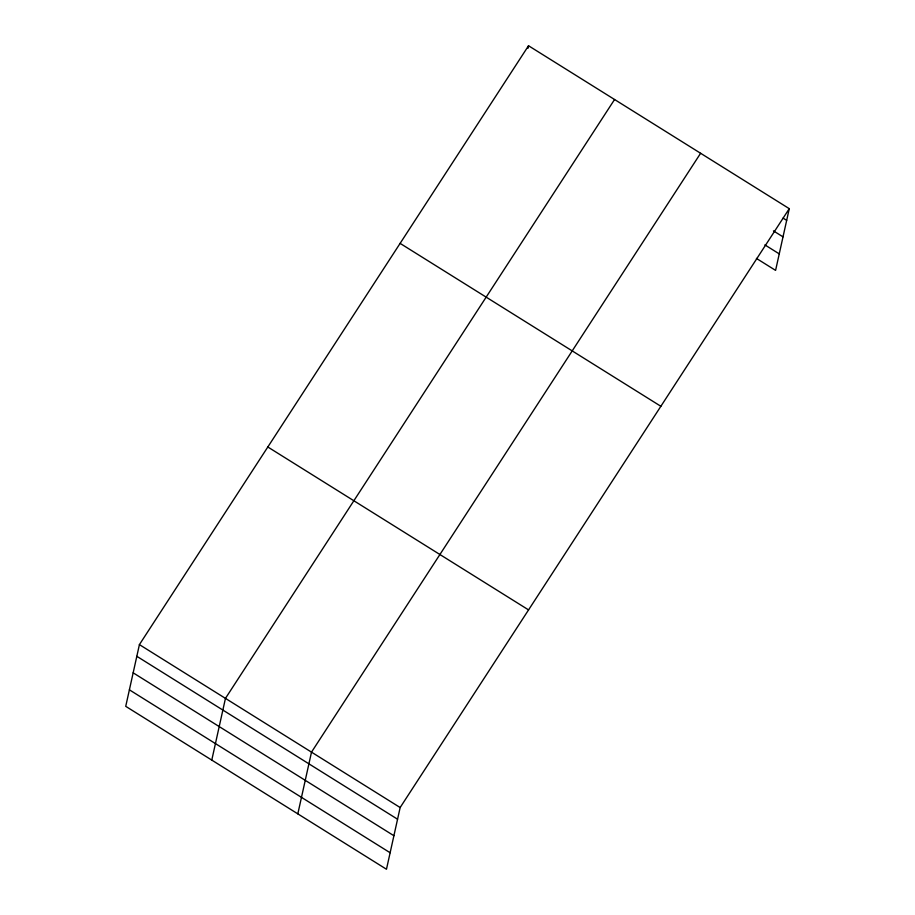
<?xml version="1.0" encoding="UTF-8"?>
<svg xmlns="http://www.w3.org/2000/svg" width="915" height="915" viewBox="0 0 915 915"><rect width="100%" height="100%" fill="white"/><g stroke="black" fill="none" stroke-linecap="round" stroke-linejoin="round"><path stroke-width="1.37" d="M139.412 644.618L125.732 706.334L386.473 869.25L400.152 807.533L789.268 208.666L528.527 45.75L139.412 644.618L400.152 807.533M211.777 760.102L225.456 698.374L614.571 99.506M297.821 813.858L311.5 752.141L700.615 153.274M527.955 48.346L528.527 45.75M789.268 208.666L775.588 270.382L756.419 258.407M783.08 218.113L786.671 220.355M773.438 230.877L783.011 236.859M764.871 244.888L779.248 253.878M400.118 243.379L660.859 406.283M267.82 446.989L528.561 609.905M136.827 656.307L397.568 819.222M133.167 672.822L393.907 835.727M129.392 689.83L390.133 852.746"/></g></svg>
